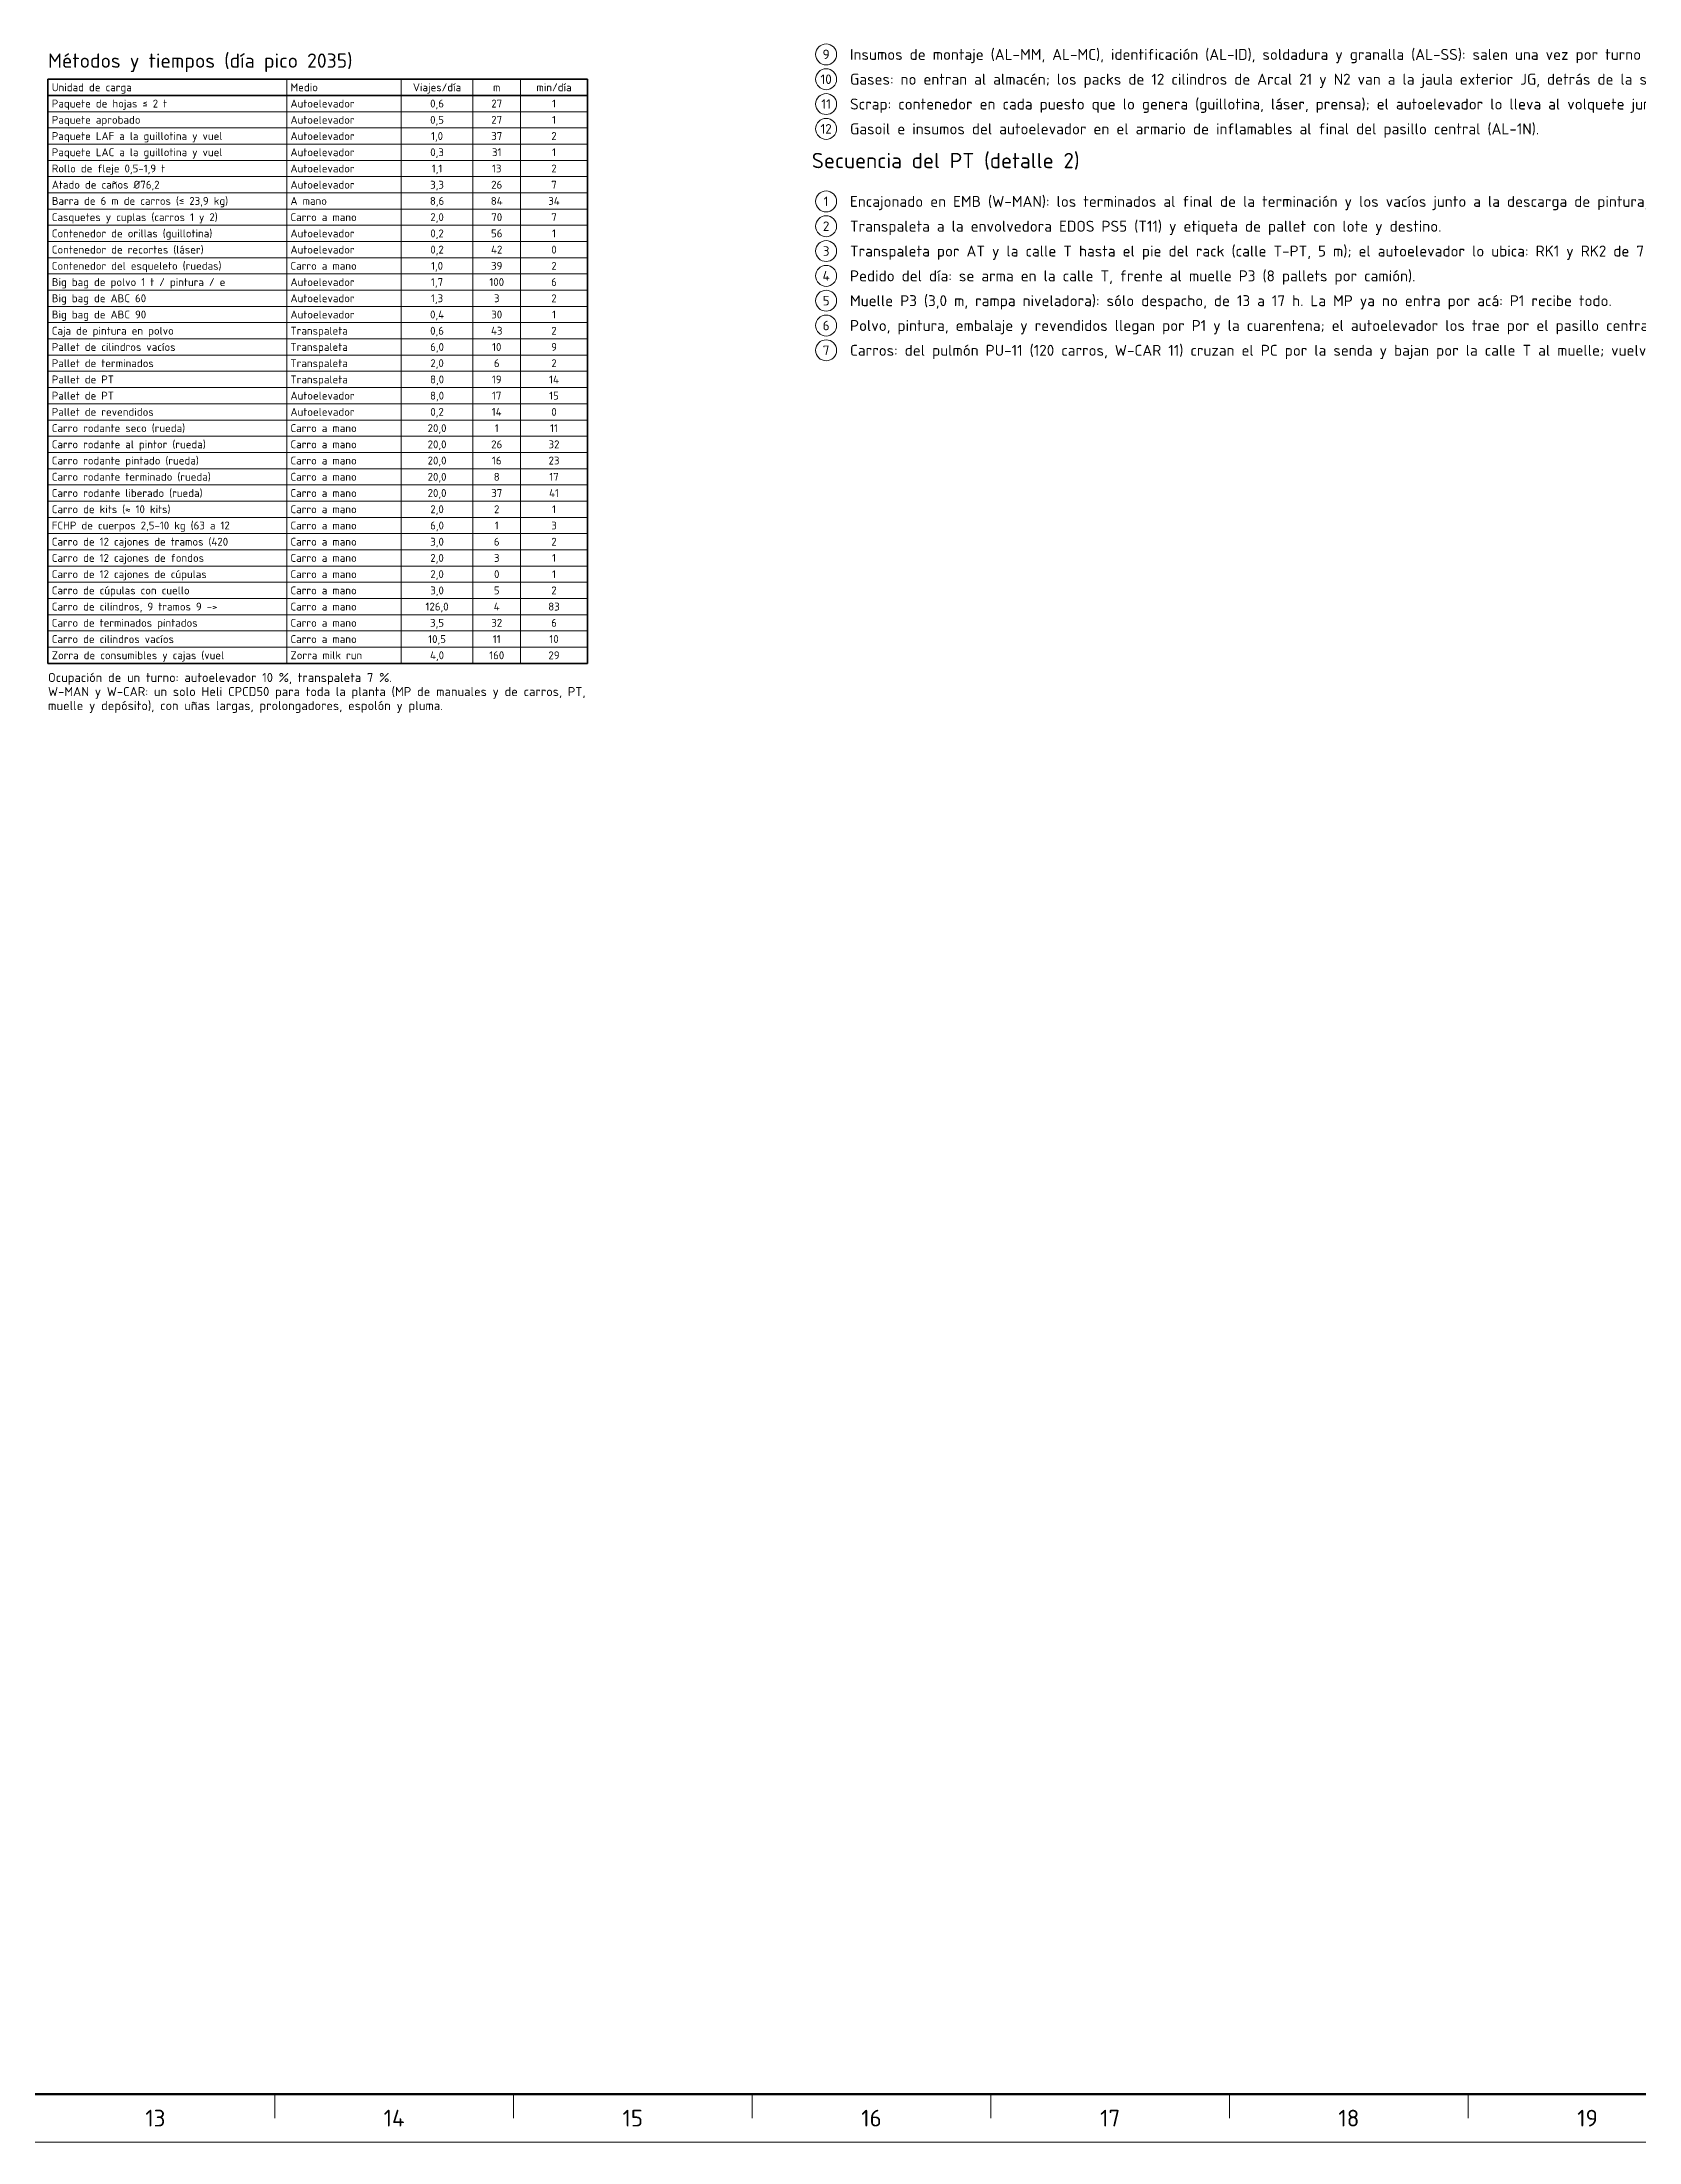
# Model space of a CAD drawing. Header units: millimetres. Extents: x 0 to 2430, y 0 to 841.
# Drawn here: x 595.8 to 930.3, y 0 to 440 of the extents above; entities that cross this region are included whole.
import ezdxf
from ezdxf.enums import TextEntityAlignment as Align

# ---------------------------------------------------------------- set-up
doc = ezdxf.new("R2010")
doc.units = ezdxf.units.MM
for name, color, linetype, lineweight in [('06-TEXTO', 7, 'CONTINUOUS', 25), ('07-RECUADRO', 7, 'CONTINUOUS', 70), ('08-FINA', 5, 'CONTINUOUS', 18), ('A-COTA', 7, 'CONTINUOUS', 18), ('A-TEXTO', 7, 'CONTINUOUS', 18)]:
    doc.layers.add(name, color=color, linetype=linetype, lineweight=lineweight)
doc.styles.add('ISO3098', font='isocpeur.ttf')

msp = doc.modelspace()

# ---------------------------------------------------------------- linework, layer by layer
at = {"layer": '07-RECUADRO'}
msp.add_lwpolyline([(25, 10), (1179, 10), (1179, 831), (25, 831)], close=True, dxfattribs=at)
at = {"layer": '08-FINA'}
for p, q in [((644.5, 10), (644.5, 5)), ((694.5, 10), (694.5, 5)), ((744.5, 10), (744.5, 5)), ((794.5, 10), (794.5, 5)), ((844.5, 10), (844.5, 5)), ((894.5, 10), (894.5, 5))]:
    msp.add_line(p, q, dxfattribs=at)
msp.add_lwpolyline([(0, 0), (1189, 0), (1189, 841), (0, 841)], close=True, dxfattribs=at)
at = {"layer": 'A-COTA', "lineweight": 13}
for p, q in [((647, 432.2), (647, 309.8)), ((671, 432.2), (671, 309.8)), ((686, 432.2), (686, 309.8)), ((696, 432.2), (696, 309.8)), ((597, 425.4), (710, 425.4)), ((597, 422), (710, 422)), ((597, 418.6), (710, 418.6)), ((597, 415.2), (710, 415.2)), ((597, 411.8), (710, 411.8)), ((597, 408.4), (710, 408.4)), ((597, 405), (710, 405)), ((597, 401.6), (710, 401.6)), ((597, 398.2), (710, 398.2)), ((597, 394.8), (710, 394.8)), ((597, 391.4), (710, 391.4)), ((597, 388), (710, 388)), ((597, 384.6), (710, 384.6)), ((597, 381.2), (710, 381.2)), ((597, 377.8), (710, 377.8)), ((597, 374.4), (710, 374.4)), ((597, 371), (710, 371)), ((597, 367.6), (710, 367.6)), ((597, 364.2), (710, 364.2)), ((597, 360.8), (710, 360.8)), ((597, 357.4), (710, 357.4)), ((597, 354), (710, 354)), ((597, 350.6), (710, 350.6)), ((597, 347.2), (710, 347.2)), ((597, 343.8), (710, 343.8)), ((597, 340.4), (710, 340.4)), ((597, 337), (710, 337)), ((597, 333.6), (710, 333.6)), ((597, 330.2), (710, 330.2)), ((597, 326.8), (710, 326.8)), ((597, 323.4), (710, 323.4)), ((597, 320), (710, 320)), ((597, 316.6), (710, 316.6)), ((597, 313.2), (710, 313.2))]:
    msp.add_line(p, q, dxfattribs=at)
at = {"layer": 'A-COTA', "lineweight": 35}
msp.add_line((597, 428.8), (710, 428.8), dxfattribs=at)
msp.add_lwpolyline([(597, 432.2), (710, 432.2), (710, 309.8), (597, 309.8)], close=True, dxfattribs=at)
at = {"layer": 'A-TEXTO'}
for centre in [(760, 437.4), (760, 432.2), (760, 427), (760, 421.8), (760, 406.6), (760, 401.4), (760, 396.2), (760, 391), (760, 385.8), (760, 380.6), (760, 375.4)]:
    msp.add_circle(centre, 2.2, dxfattribs=at)

# ---------------------------------------------------------------- texts
at = {"layer": '06-TEXTO', "style": 'ISO3098'}
for s, p in [('13', (619.5, 5)), ('14', (669.5, 5)), ('15', (719.5, 5)), ('16', (769.5, 5)), ('17', (819.5, 5)), ('18', (869.5, 5)), ('19', (919.5, 5))]:
    msp.add_text(s, height=3.5, dxfattribs=at).set_placement(p, align=Align.MIDDLE_CENTER)
at = {"layer": 'A-TEXTO', "style": 'ISO3098'}
for s, height, p in [('Métodos y tiempos (día pico 2035)', 3, (597, 433.7)), ('Secuencia del PT (detalle 2)', 3.2, (757, 412.6))]:
    msp.add_text(s, height=height, dxfattribs=at).set_placement(p, align=Align.BOTTOM_LEFT)
for s, height, p in [('9', 2, (760, 437.4)), ('Viajes/día', 1.65, (678.5, 430.5)), ('min/día', 1.65, (703, 430.5)), ('10', 2, (760, 432.2)), ('0,6', 1.65, (678.5, 427.1)), ('27', 1.65, (691, 427.1)), ('m', 1.65, (691, 430.5)), ('1', 1.65, (703, 427.1)), ('11', 2, (760, 427)), ('0,5', 1.65, (678.5, 423.7)), ('27', 1.65, (691, 423.7)), ('1', 1.65, (703, 423.7)), ('12', 2, (760, 421.8)), ('1,0', 1.65, (678.5, 420.3)), ('37', 1.65, (691, 420.3)), ('2', 1.65, (703, 420.3)), ('0,3', 1.65, (678.5, 416.9)), ('1,1', 1.65, (678.5, 413.5)), ('13', 1.65, (691, 413.5)), ('31', 1.65, (691, 416.9)), ('2', 1.65, (703, 413.5)), ('1', 1.65, (703, 416.9)), ('3,3', 1.65, (678.5, 410.1)), ('26', 1.65, (691, 410.1)), ('7', 1.65, (703, 410.1)), ('8,6', 1.65, (678.5, 406.7)), ('84', 1.65, (691, 406.7)), ('34', 1.65, (703, 406.7)), ('1', 2, (760, 406.6)), ('2,0', 1.65, (678.5, 403.3)), ('0,2', 1.65, (678.5, 399.9)), ('56', 1.65, (691, 399.9)), ('70', 1.65, (691, 403.3)), ('7', 1.65, (703, 403.3)), ('1', 1.65, (703, 399.9)), ('2', 2, (760, 401.4)), ('0,2', 1.65, (678.5, 396.5)), ('42', 1.65, (691, 396.5)), ('0', 1.65, (703, 396.5)), ('3', 2, (760, 396.2)), ('1,0', 1.65, (678.5, 393.1)), ('39', 1.65, (691, 393.1)), ('2', 1.65, (703, 393.1)), ('4', 2, (760, 391)), ('1,7', 1.65, (678.5, 389.7)), ('100', 1.65, (691, 389.7)), ('6', 1.65, (703, 389.7)), ('0,4', 1.65, (678.5, 382.9)), ('1,3', 1.65, (678.5, 386.3)), ('30', 1.65, (691, 382.9)), ('3', 1.65, (691, 386.3)), ('2', 1.65, (703, 386.3)), ('1', 1.65, (703, 382.9)), ('5', 2, (760, 385.8)), ('0,6', 1.65, (678.5, 379.5)), ('43', 1.65, (691, 379.5)), ('2', 1.65, (703, 379.5)), ('6', 2, (760, 380.6)), ('6,0', 1.65, (678.5, 376.1)), ('10', 1.65, (691, 376.1)), ('9', 1.65, (703, 376.1)), ('7', 2, (760, 375.4)), ('8,0', 1.65, (678.5, 369.3)), ('2,0', 1.65, (678.5, 372.7)), ('19', 1.65, (691, 369.3)), ('6', 1.65, (691, 372.7)), ('14', 1.65, (703, 369.3)), ('2', 1.65, (703, 372.7)), ('8,0', 1.65, (678.5, 365.9)), ('17', 1.65, (691, 365.9)), ('15', 1.65, (703, 365.9)), ('0,2', 1.65, (678.5, 362.5)), ('14', 1.65, (691, 362.5)), ('0', 1.65, (703, 362.5)), ('20,0', 1.65, (678.5, 359.1)), ('20,0', 1.65, (678.5, 355.7)), ('26', 1.65, (691, 355.7)), ('1', 1.65, (691, 359.1)), ('32', 1.65, (703, 355.7)), ('11', 1.65, (703, 359.1)), ('20,0', 1.65, (678.5, 352.3)), ('16', 1.65, (691, 352.3)), ('23', 1.65, (703, 352.3)), ('20,0', 1.65, (678.5, 348.9)), ('8', 1.65, (691, 348.9)), ('17', 1.65, (703, 348.9)), ('20,0', 1.65, (678.5, 345.5)), ('37', 1.65, (691, 345.5)), ('41', 1.65, (703, 345.5)), ('2,0', 1.65, (678.5, 342.1)), ('6,0', 1.65, (678.5, 338.7)), ('2', 1.65, (691, 342.1)), ('1', 1.65, (691, 338.7)), ('3', 1.65, (703, 338.7)), ('1', 1.65, (703, 342.1)), ('3,0', 1.65, (678.5, 335.3)), ('6', 1.65, (691, 335.3)), ('2', 1.65, (703, 335.3)), ('2,0', 1.65, (678.5, 331.9)), ('3', 1.65, (691, 331.9)), ('1', 1.65, (703, 331.9)), ('3,0', 1.65, (678.5, 325.1)), ('2,0', 1.65, (678.5, 328.5)), ('0', 1.65, (691, 328.5)), ('5', 1.65, (691, 325.1)), ('2', 1.65, (703, 325.1)), ('1', 1.65, (703, 328.5)), ('126,0', 1.65, (678.5, 321.7)), ('4', 1.65, (691, 321.7)), ('83', 1.65, (703, 321.7)), ('3,5', 1.65, (678.5, 318.3)), ('32', 1.65, (691, 318.3)), ('6', 1.65, (703, 318.3)), ('10,5', 1.65, (678.5, 314.9)), ('11', 1.65, (691, 314.9)), ('10', 1.65, (703, 314.9)), ('4,0', 1.65, (678.5, 311.5)), ('160', 1.65, (691, 311.5)), ('29', 1.65, (703, 311.5))]:
    msp.add_text(s, height=height, dxfattribs=at).set_placement(p, align=Align.MIDDLE_CENTER)
for s, height, p in [('Insumos de montaje (AL-MM, AL-MC), identificación (AL-ID), soldadura y granalla (AL-SS): salen una vez por turno en los 2 carros de abastecimiento (AL-CA, W-CAR).', 2.3, (765, 437.4)), ('Unidad de carga', 1.65, (597.8, 430.5)), ('Medio', 1.65, (647.8, 430.5)), ('Gases: no entran al almacén; los packs de 12 cilindros de Arcal 21 y N2 van a la jaula exterior JG, detrás de la sala SC (puerta PG), con manifold y cañería a los puestos (W-MAN).', 2.3, (765, 432.2)), ('Paquete de hojas ≤ 2 t', 1.65, (597.8, 427.1)), ('Autoelevador', 1.65, (647.8, 427.1)), ('Scrap: contenedor en cada puesto que lo genera (guillotina, láser, prensa); el autoelevador lo lleva al volquete junto a P1 por A3, AN y A1. Nada de scrap queda en el almacén.', 2.3, (765, 427)), ('Paquete aprobado', 1.65, (597.8, 423.7)), ('Autoelevador', 1.65, (647.8, 423.7)), ('Gasoil e insumos del autoelevador en el armario de inflamables al final del pasillo central (AL-1N).', 2.3, (765, 421.8)), ('Paquete LAF a la guillotina y vuel', 1.65, (597.8, 420.3)), ('Autoelevador', 1.65, (647.8, 420.3)), ('Paquete LAC a la guillotina y vuel', 1.65, (597.8, 416.9)), ('Rollo de fleje 0,5-1,9 t', 1.65, (597.8, 413.5)), ('Autoelevador', 1.65, (647.8, 416.9)), ('Autoelevador', 1.65, (647.8, 413.5)), ('Atado de caños Ø76,2', 1.65, (597.8, 410.1)), ('Autoelevador', 1.65, (647.8, 410.1)), ('Barra de 6 m de carros (≤ 23,9 kg)', 1.65, (597.8, 406.7)), ('A mano', 1.65, (647.8, 406.7)), ('Encajonado en EMB (W-MAN): los terminados al final de la terminación y los vacíos junto a la descarga de pintura, con la armadora de cajas AC1 y las cajas del rack AL-EB.', 2.3, (765, 406.6)), ('Casquetes y cuplas (carros 1 y 2)', 1.65, (597.8, 403.3)), ('Contenedor de orillas (guillotina)', 1.65, (597.8, 399.9)), ('Autoelevador', 1.65, (647.8, 399.9)), ('Carro a mano', 1.65, (647.8, 403.3)), ('Transpaleta a la envolvedora EDOS PS5 (T11) y etiqueta de pallet con lote y destino.', 2.3, (765, 401.4)), ('Contenedor de recortes (láser)', 1.65, (597.8, 396.5)), ('Autoelevador', 1.65, (647.8, 396.5)), ('Transpaleta por AT y la calle T hasta el pie del rack (calle T-PT, 5 m); el autoelevador lo ubica: RK1 y RK2 de 7 módulos × 2 pallets × 5 niveles = 140 posiciones (X-DT Almacén PT 2035: 128).', 2.3, (765, 396.2)), ('Contenedor del esqueleto (ruedas)', 1.65, (597.8, 393.1)), ('Carro a mano', 1.65, (647.8, 393.1)), ('Pedido del día: se arma en la calle T, frente al muelle P3 (8 pallets por camión).', 2.3, (765, 391)), ('Big bag de polvo 1 t / pintura / e', 1.65, (597.8, 389.7)), ('Autoelevador', 1.65, (647.8, 389.7)), ('Big bag de ABC 60', 1.65, (597.8, 386.3)), ('Big bag de ABC 90', 1.65, (597.8, 382.9)), ('Autoelevador', 1.65, (647.8, 386.3)), ('Autoelevador', 1.65, (647.8, 382.9)), ('Muelle P3 (3,0 m, rampa niveladora): sólo despacho, de 13 a 17 h. La MP ya no entra por acá: P1 recibe todo.', 2.3, (765, 385.8)), ('Caja de pintura en polvo', 1.65, (597.8, 379.5)), ('Transpaleta', 1.65, (647.8, 379.5)), ('Polvo, pintura, embalaje y revendidos llegan por P1 y la cuarentena; el autoelevador los trae por el pasillo central y la calle T al depósito DP, al rack AL-EB y al rack S4.', 2.3, (765, 380.6)), ('Pallet de cilindros vacíos', 1.65, (597.8, 376.1)), ('Transpaleta', 1.65, (647.8, 376.1)), ('Carros: del pulmón PU-11 (120 carros, W-CAR 11) cruzan el PC por la senda y bajan por la calle T al muelle; vuelven pintados al cambio de juego (12) y, liberados (16), salen por el mismo muelle.', 2.3, (765, 375.4)), ('Pallet de terminados', 1.65, (597.8, 372.7)), ('Pallet de PT', 1.65, (597.8, 369.3)), ('Transpaleta', 1.65, (647.8, 372.7)), ('Transpaleta', 1.65, (647.8, 369.3)), ('Pallet de PT', 1.65, (597.8, 365.9)), ('Autoelevador', 1.65, (647.8, 365.9)), ('Pallet de revendidos', 1.65, (597.8, 362.5)), ('Autoelevador', 1.65, (647.8, 362.5)), ('Carro rodante seco (rueda)', 1.65, (597.8, 359.1)), ('Carro rodante al pintor (rueda)', 1.65, (597.8, 355.7)), ('Carro a mano', 1.65, (647.8, 359.1)), ('Carro a mano', 1.65, (647.8, 355.7)), ('Carro rodante pintado (rueda)', 1.65, (597.8, 352.3)), ('Carro a mano', 1.65, (647.8, 352.3)), ('Carro rodante terminado (rueda)', 1.65, (597.8, 348.9)), ('Carro a mano', 1.65, (647.8, 348.9)), ('Carro rodante liberado (rueda)', 1.65, (597.8, 345.5)), ('Carro a mano', 1.65, (647.8, 345.5)), ('Carro de kits (≈ 10 kits)', 1.65, (597.8, 342.1)), ('FCHP de cuerpos 2,5-10 kg (63 a 12', 1.65, (597.8, 338.7)), ('Carro a mano', 1.65, (647.8, 342.1)), ('Carro a mano', 1.65, (647.8, 338.7)), ('Carro de 12 cajones de tramos (420', 1.65, (597.8, 335.3)), ('Carro a mano', 1.65, (647.8, 335.3)), ('Carro de 12 cajones de fondos', 1.65, (597.8, 331.9)), ('Carro a mano', 1.65, (647.8, 331.9)), ('Carro de 12 cajones de cúpulas', 1.65, (597.8, 328.5)), ('Carro de cúpulas con cuello', 1.65, (597.8, 325.1)), ('Carro a mano', 1.65, (647.8, 328.5)), ('Carro a mano', 1.65, (647.8, 325.1)), ('Carro de cilindros, 9 tramos 9 -> ', 1.65, (597.8, 321.7)), ('Carro a mano', 1.65, (647.8, 321.7)), ('Carro de terminados pintados', 1.65, (597.8, 318.3)), ('Carro a mano', 1.65, (647.8, 318.3)), ('Zorra de consumibles y cajas (vuel', 1.65, (597.8, 311.5)), ('Carro de cilindros vacíos', 1.65, (597.8, 314.9)), ('Carro a mano', 1.65, (647.8, 314.9)), ('Zorra milk run', 1.65, (647.8, 311.5))]:
    msp.add_text(s, height=height, dxfattribs=at).set_placement(p, align=Align.MIDDLE_LEFT)
for s, p in [('W-MAN y W-CAR: un solo Heli CPCD50 para toda la planta (MP de manuales y de carros, PT,', (597, 304.855)), ('Ocupación de un turno: autoelevador 10 %, transpaleta 7 %.', (597, 307.8)), ('muelle y depósito), con uñas largas, prolongadores, espolón y pluma.', (597, 301.91))]:
    msp.add_text(s, height=1.9, dxfattribs=at).set_placement(p, align=Align.TOP_LEFT)

doc.saveas('drawing.dxf')
